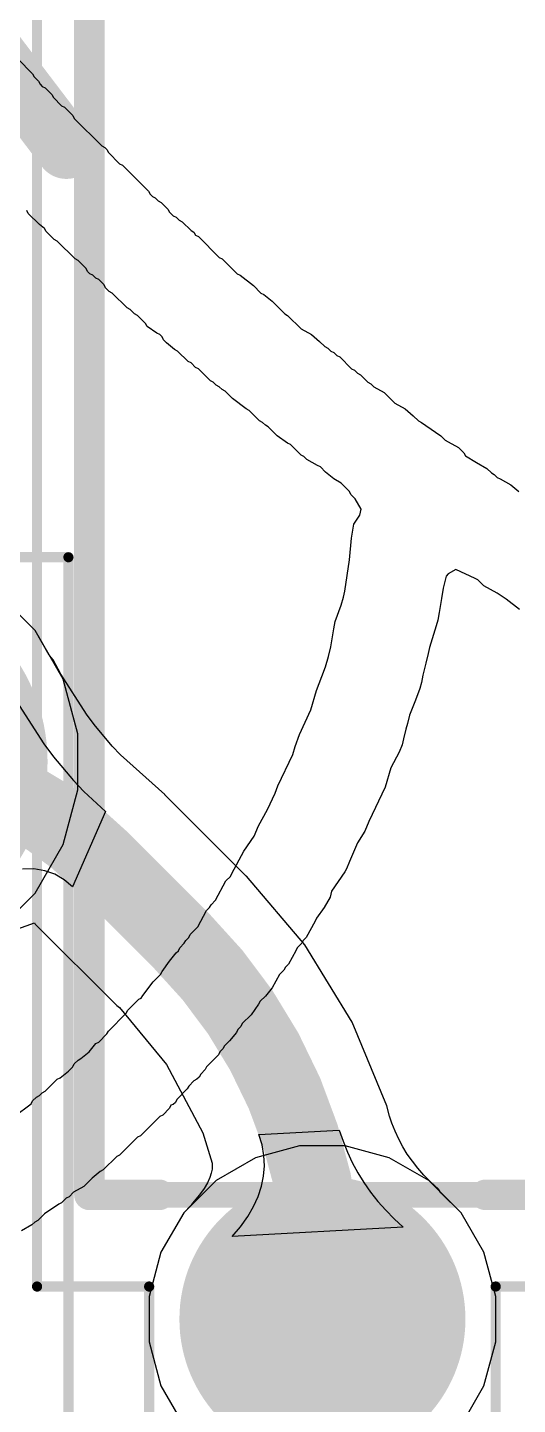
# Model space of a CAD drawing. Header units: inches. Extents: x -21.6 to 21.4, y -24.6 to 14.5.
# Drawn here: x -9.7 to -7.29, y -17.83 to -11.07 of the extents above; entities that cross this region are included whole.
import ezdxf

# ---------------------------------------------------------------- set-up
doc = ezdxf.new("R2010")
doc.units = ezdxf.units.IN
for name, color, linetype in [('Bottom Layer', 5, 'Continuous'), ('Bottom Solder', 6, 'Continuous'), ('Multi-Layer', 9, 'Continuous'), ('Pad Holes', 156, 'Continuous'), ('Top 3D Body', 56, 'Continuous'), ('Top Courtyard', 56, 'Continuous'), ('Top Layer', 1, 'Continuous'), ('Top Overlay', 2, 'Continuous'), ('Top Solder', 216, 'Continuous')]:
    doc.layers.add(name, color=color, linetype=linetype)

# ---------------------------------------------------------------- blocks, each defined once
blk = doc.blocks.new('B__________6X6_52')
at = {"layer": 'Bottom Solder'}
h = blk.add_hatch(color=6, dxfattribs=at)
edge = h.paths.add_edge_path()
edge.add_arc((-3.25, -2.25), 0.9016, 0, 360)
at = {"layer": 'Top Solder'}
h = blk.add_hatch(color=216, dxfattribs=at)
edge = h.paths.add_edge_path()
edge.add_arc((-3.25, -2.25), 0.9016, 0, 360)
at = {"layer": 'Top Courtyard'}
for points in [[(-4.254, 3.254, 0.05, 0.05, 0), (-4.254, -3.254, 0.05, 0.05, 0)], [(4.254, -3.254, 0.05, 0.05, 0), (-4.254, -3.254, 0.05, 0.05, 0)]]:
    blk.add_lwpolyline(points, format="xyseb", dxfattribs=at)
blk.add_lwpolyline([(-4.2665, -3.254, 0.025, 0.025, 1), (-4.2415, -3.254, 0.025, 0.025, 1)], format="xyseb", close=True, dxfattribs=at)
blk.add_lwpolyline([(-4.2665, -3.254, 0.025, 0.025, 1), (-4.2415, -3.254, 0.025, 0.025, 1)], format="xyseb", close=True, dxfattribs=at)
blk = doc.blocks.new('RES_THT_025W_220_53')
at = {"layer": 'Bottom Layer'}
h = blk.add_hatch(color=5, dxfattribs=at)
edge = h.paths.add_edge_path()
edge.add_arc((-3.81, 0), 0.6, 0, 360)
at = {"layer": 'Bottom Solder'}
h = blk.add_hatch(color=6, dxfattribs=at)
edge = h.paths.add_edge_path()
edge.add_arc((-3.81, 0), 0.7016, 0, 360)
at = {"layer": 'Multi-Layer'}
h = blk.add_hatch(color=9, dxfattribs=at)
edge = h.paths.add_edge_path()
edge.add_arc((-3.81, 0), 0.6, 0, 360)
at = {"layer": 'Pad Holes'}
h = blk.add_hatch(color=7, dxfattribs=at)
edge = h.paths.add_edge_path()
edge.add_arc((-3.81, 0), 0.4, 0, 360)
at = {"layer": 'Top Layer'}
h = blk.add_hatch(color=1, dxfattribs=at)
edge = h.paths.add_edge_path()
edge.add_arc((-3.81, 0), 0.6, 0, 360)
at = {"layer": 'Top Solder'}
h = blk.add_hatch(color=216, dxfattribs=at)
edge = h.paths.add_edge_path()
edge.add_arc((-3.81, 0), 0.7016, 0, 360)
at = {"layer": 'Top 3D Body'}
for points in [[(-3.2, 1.143, 0.127, 0.127, 0), (-3.2, 0.2, 0.127, 0.127, 0)], [(-3.2, 1.143, 0.127, 0.127, 0), (3.2, 1.143, 0.127, 0.127, 0)], [(-3.2, 0.2, 0.127, 0.127, 0), (-3.2, -1.143, 0.127, 0.127, 0)]]:
    blk.add_lwpolyline(points, format="xyseb", dxfattribs=at)
for points in [[(-3.2318, 1.143, 0.0635, 0.0635, 1), (-3.1683, 1.143, 0.0635, 0.0635, 1)], [(-3.2318, 1.143, 0.0635, 0.0635, 1), (-3.1683, 1.143, 0.0635, 0.0635, 1)], [(-3.2318, 0.2, 0.0635, 0.0635, 1), (-3.1683, 0.2, 0.0635, 0.0635, 1)], [(-3.2318, 0.2, 0.0635, 0.0635, 1), (-3.1683, 0.2, 0.0635, 0.0635, 1)]]:
    blk.add_lwpolyline(points, format="xyseb", close=True, dxfattribs=at)
at = {"layer": 'Top Courtyard'}
for points in [[(-3.65, 1.4, 0.05, 0.05, 0), (-3.65, 0.85, 0.05, 0.05, 0)], [(-3.65, 1.4, 0.05, 0.05, 0), (3.65, 1.4, 0.05, 0.05, 0)], [(-4.6, 0.85, 0.05, 0.05, 0), (-3.65, 0.85, 0.05, 0.05, 0)], [(-4.6, -0.85, 0.05, 0.05, 0), (-3.65, -0.85, 0.05, 0.05, 0)], [(-3.65, -0.85, 0.05, 0.05, 0), (-3.65, -1.4, 0.05, 0.05, 0)]]:
    blk.add_lwpolyline(points, format="xyseb", dxfattribs=at)
for points in [[(-3.6625, 1.4, 0.025, 0.025, 1), (-3.6375, 1.4, 0.025, 0.025, 1)], [(-3.6625, 1.4, 0.025, 0.025, 1), (-3.6375, 1.4, 0.025, 0.025, 1)], [(-3.6625, 0.85, 0.025, 0.025, 1), (-3.6375, 0.85, 0.025, 0.025, 1)], [(-3.6625, 0.85, 0.025, 0.025, 1), (-3.6375, 0.85, 0.025, 0.025, 1)], [(-3.6625, -0.85, 0.025, 0.025, 1), (-3.6375, -0.85, 0.025, 0.025, 1)], [(-3.6625, -0.85, 0.025, 0.025, 1), (-3.6375, -0.85, 0.025, 0.025, 1)]]:
    blk.add_lwpolyline(points, format="xyseb", close=True, dxfattribs=at)
at = {"layer": 'Top Overlay'}
for points in [[(-3.2, 1.143, 0.15, 0.15, 0), (-3.2, 0.8, 0.15, 0.15, 0)], [(-3.2, 1.143, 0.15, 0.15, 0), (3.2, 1.143, 0.15, 0.15, 0)], [(-3.2, -0.8, 0.15, 0.15, 0), (-3.2, -1.143, 0.15, 0.15, 0)]]:
    blk.add_lwpolyline(points, format="xyseb", dxfattribs=at)
for points in [[(-3.2375, 1.143, 0.075, 0.075, 1), (-3.1625, 1.143, 0.075, 0.075, 1)], [(-3.2375, 1.143, 0.075, 0.075, 1), (-3.1625, 1.143, 0.075, 0.075, 1)], [(-3.2375, 0.8, 0.075, 0.075, 1), (-3.1625, 0.8, 0.075, 0.075, 1)], [(-3.2375, -0.8, 0.075, 0.075, 1), (-3.1625, -0.8, 0.075, 0.075, 1)]]:
    blk.add_lwpolyline(points, format="xyseb", close=True, dxfattribs=at)

msp = doc.modelspace()

# ---------------------------------------------------------------- linework, layer by layer
at = {"layer": 'Bottom Layer'}
for p, q in [((-9.6598, -14.0303), (-9.8553, -13.8348)), ((-9.5216, -14.2697), (-9.6598, -14.0303)), ((-9.45, -14.5368), (-9.5216, -14.2697)), ((-9.45, -14.8132), (-9.45, -14.5368)), ((-9.5216, -15.0803), (-9.45, -14.8132)), ((-9.6598, -15.3197), (-9.5216, -15.0803)), ((-9.8553, -15.5152), (-9.6598, -15.3197)), ((-8.5781, -16.6179), (-8.7719, -16.7298)), ((-8.3619, -16.56), (-8.5781, -16.6179)), ((-8.1381, -16.56), (-8.3619, -16.56)), ((-7.9219, -16.6179), (-8.1381, -16.56)), ((-7.7281, -16.7298), (-7.9219, -16.6179)), ((-8.7719, -16.7298), (-8.9302, -16.8881)), ((-7.5698, -16.8881), (-7.7281, -16.7298)), ((-8.9302, -16.8881), (-9.0421, -17.0819)), ((-7.4579, -17.0819), (-7.5698, -16.8881)), ((-9.0421, -17.0819), (-9.1, -17.2981)), ((-7.4, -17.2981), (-7.4579, -17.0819)), ((-9.1, -17.2981), (-9.1, -17.5219)), ((-7.4, -17.5219), (-7.4, -17.2981)), ((-9.1, -17.5219), (-9.0421, -17.7381)), ((-7.4579, -17.7381), (-7.4, -17.5219)), ((-9.0421, -17.7381), (-8.9302, -17.9319)), ((-7.5698, -17.9319), (-7.4579, -17.7381))]:
    msp.add_line(p, q, dxfattribs=at)
at = {"layer": 'Top Layer'}
for p, q in [((-9.6598, -14.0303), (-9.8553, -13.8348)), ((-9.5898, -14.1515), (-9.6598, -14.0303)), ((-9.5757, -14.1672), (-9.5898, -14.1515)), ((-9.5742, -14.1713), (-9.5757, -14.1672)), ((-9.5714, -14.1746), (-9.5742, -14.1713)), ((-9.5327, -14.2445), (-9.5714, -14.1746)), ((-9.407, -14.4411), (-9.5327, -14.2445)), ((-9.7518, -14.3749), (-9.617, -14.5859)), ((-9.3694, -14.4919), (-9.407, -14.4411)), ((-9.2807, -14.598), (-9.3694, -14.4919)), ((-9.617, -14.5859), (-9.5697, -14.6497)), ((-9.5697, -14.6497), (-9.4714, -14.7673)), ((-9.2409, -14.6402), (-9.2807, -14.598)), ((-9.023, -14.8352), (-9.2409, -14.6402)), ((-9.4714, -14.7673), (-9.4205, -14.8213)), ((-9.4205, -14.8213), (-9.315, -14.9193)), ((-9.0233, -14.8365), (-9.023, -14.8352)), ((-8.6238, -15.236), (-9.0233, -14.8365)), ((-9.023, -14.8352), (-9.023, -14.8352)), ((-9.315, -14.9193), (-9.4754, -15.289)), ((-9.6652, -15.2007), (-9.7215, -15.2014)), ((-9.6124, -15.2092), (-9.6652, -15.2007)), ((-9.5632, -15.2267), (-9.6124, -15.2092)), ((-9.5175, -15.2533), (-9.5632, -15.2267)), ((-9.4754, -15.289), (-9.5175, -15.2533)), ((-8.6232, -15.2369), (-8.6238, -15.236)), ((-8.6238, -15.236), (-8.6238, -15.236)), ((-8.3367, -15.5723), (-8.6232, -15.2369)), ((-9.9254, -15.5594), (-9.6624, -15.4658)), ((-9.6624, -15.4658), (-9.6585, -15.4717)), ((-9.6585, -15.4717), (-9.259, -15.8712)), ((-8.1041, -15.952), (-8.3367, -15.5723)), ((-9.259, -15.8712), (-9.2448, -15.8807)), ((-9.2448, -15.8807), (-9.0156, -16.1599)), ((-7.9336, -16.3635), (-8.1041, -15.952)), ((-9.0156, -16.1599), (-8.8359, -16.4962)), ((-7.9216, -16.4135), (-7.9336, -16.3635)), ((-7.9098, -16.4485), (-7.9216, -16.4135)), ((-8.5615, -16.5039), (-8.1674, -16.4825)), ((-8.1674, -16.4825), (-8.1489, -16.537)), ((-7.8938, -16.4882), (-7.9098, -16.4485)), ((-8.8359, -16.4962), (-8.7908, -16.6448)), ((-8.5464, -16.5553), (-8.5615, -16.5039)), ((-8.5375, -16.6064), (-8.5464, -16.5553)), ((-8.1489, -16.537), (-8.1277, -16.5899)), ((-7.8759, -16.5265), (-7.8938, -16.4882)), ((-7.8558, -16.5636), (-7.8759, -16.5265)), ((-8.5349, -16.6572), (-8.5375, -16.6064)), ((-8.1277, -16.5899), (-8.1035, -16.6414)), ((-7.8335, -16.5997), (-7.8558, -16.5636)), ((-7.8089, -16.6349), (-7.8335, -16.5997)), ((-8.7917, -16.6734), (-8.7957, -16.6934)), ((-8.7903, -16.6543), (-8.7917, -16.6734)), ((-8.7908, -16.6448), (-8.7903, -16.6543)), ((-8.5386, -16.7077), (-8.5349, -16.6572)), ((-8.1035, -16.6414), (-8.0765, -16.6913)), ((-7.782, -16.6692), (-7.8089, -16.6349)), ((-7.7526, -16.7027), (-7.782, -16.6692)), ((-8.8142, -16.7404), (-8.8305, -16.7685)), ((-8.8029, -16.7155), (-8.8142, -16.7404)), ((-8.7957, -16.6934), (-8.8029, -16.7155)), ((-8.5649, -16.808), (-8.5486, -16.758)), ((-8.5486, -16.758), (-8.5386, -16.7077)), ((-8.0765, -16.6913), (-8.0466, -16.7397)), ((-8.0466, -16.7397), (-8.0139, -16.7866)), ((-7.7206, -16.7355), (-7.7526, -16.7027)), ((-7.6812, -16.7719), (-7.7206, -16.7355)), ((-8.8527, -16.7996), (-8.8874, -16.8404)), ((-8.8305, -16.7685), (-8.8527, -16.7996)), ((-8.5874, -16.8577), (-8.5649, -16.808)), ((-8.0139, -16.7866), (-7.9782, -16.832)), ((-7.6683, -16.7897), (-7.6812, -16.7719)), ((-7.5698, -16.8881), (-7.6683, -16.7897)), ((-8.9302, -16.8881), (-9.0421, -17.0819)), ((-8.8934, -16.8513), (-8.9302, -16.8881)), ((-8.8874, -16.8404), (-8.8934, -16.8513)), ((-8.6163, -16.9071), (-8.5874, -16.8577)), ((-7.9782, -16.832), (-7.9397, -16.8759)), ((-7.9397, -16.8759), (-7.8984, -16.9183)), ((-7.4579, -17.0819), (-7.5698, -16.8881)), ((-8.6929, -17.0052), (-8.6514, -16.9563)), ((-7.8541, -16.9591), (-8.6929, -17.0052)), ((-8.6514, -16.9563), (-8.6163, -16.9071)), ((-7.8984, -16.9183), (-7.8541, -16.9591)), ((-9.0421, -17.0819), (-9.1, -17.2981)), ((-7.4, -17.2981), (-7.4579, -17.0819)), ((-9.1, -17.2981), (-9.1, -17.5219)), ((-7.4, -17.5219), (-7.4, -17.2981)), ((-9.1, -17.5219), (-9.0421, -17.7381)), ((-7.4579, -17.7381), (-7.4, -17.5219)), ((-9.0421, -17.7381), (-8.9302, -17.9319)), ((-7.5698, -17.9319), (-7.4579, -17.7381))]:
    msp.add_line(p, q, dxfattribs=at)
for points in [[(-10.5, -14.675, 0.381, 0.381, -0.198513), (-9.3409, -15.1541, 0.381, 0.381, 0)], [(-9.3409, -15.1541, 0.381, 0.381, 0), (-8.9414, -15.5536, 0.381, 0.381, 0)], [(-8.9414, -15.5536, 0.381, 0.381, -0.21709), (-8.25, -17.41, 0.381, 0.381, 0)]]:
    msp.add_lwpolyline(points, format="xyseb", dxfattribs=at)
for points in [[(-9.4362, -15.1541, 0.1905, 0.1905, 1), (-9.2457, -15.1541, 0.1905, 0.1905, 1)], [(-9.4362, -15.1541, 0.1905, 0.1905, 1), (-9.2457, -15.1541, 0.1905, 0.1905, 1)], [(-9.0366, -15.5536, 0.1905, 0.1905, 1), (-8.8461, -15.5536, 0.1905, 0.1905, 1)], [(-9.0366, -15.5536, 0.1905, 0.1905, 1), (-8.8461, -15.5536, 0.1905, 0.1905, 1)], [(-8.3453, -17.41, 0.1905, 0.1905, 1), (-8.1548, -17.41, 0.1905, 0.1905, 1)]]:
    msp.add_lwpolyline(points, format="xyseb", close=True, dxfattribs=at)
at = {"layer": 'Top Overlay'}
for p, q in [((-9.7445, -11.2255), (-9.6716, -11.2985)), ((-9.6716, -11.2985), (-9.6643, -11.3131)), ((-9.6643, -11.3131), (-9.6424, -11.3349)), ((-9.6424, -11.3349), (-9.6351, -11.3495)), ((-9.6351, -11.3495), (-9.6242, -11.3605)), ((-9.6242, -11.3605), (-9.6096, -11.3678)), ((-9.6096, -11.3678), (-9.5767, -11.4006)), ((-9.5767, -11.4006), (-9.5695, -11.4152)), ((-9.5695, -11.4152), (-9.5293, -11.4553)), ((-9.5293, -11.4553), (-9.5147, -11.4626)), ((-9.5147, -11.4626), (-9.4746, -11.5027)), ((-9.4746, -11.5027), (-9.4673, -11.5173)), ((-9.4673, -11.5173), (-9.3324, -11.6522)), ((-9.3324, -11.6522), (-9.3178, -11.6595)), ((-9.3178, -11.6595), (-9.3069, -11.6705)), ((-9.3069, -11.6705), (-9.2996, -11.6851)), ((-9.2996, -11.6851), (-9.2449, -11.7398)), ((-9.2449, -11.7398), (-9.2303, -11.7471)), ((-9.2303, -11.7471), (-9.1026, -11.8747)), ((-9.1026, -11.8747), (-9.0953, -11.8893)), ((-9.0953, -11.8893), (-9.0844, -11.9003)), ((-9.0844, -11.9003), (-9.0698, -11.9075)), ((-9.0698, -11.9075), (-9.0552, -11.9221)), ((-9.0552, -11.9221), (-9.0406, -11.9294)), ((-9.0406, -11.9294), (-9.0078, -11.9623)), ((-9.6935, -11.9841), (-9.7008, -11.9695)), ((-9.6387, -12.0388), (-9.6935, -11.9841)), ((-9.0078, -11.9623), (-9.0005, -11.9768)), ((-9.0005, -11.9768), (-8.9823, -11.9951)), ((-8.9823, -11.9951), (-8.9677, -12.0024)), ((-8.9677, -12.0024), (-8.9531, -12.017)), ((-8.9531, -12.017), (-8.9385, -12.0243)), ((-8.9385, -12.0243), (-8.8947, -12.068)), ((-9.6132, -12.0571), (-9.6387, -12.0388)), ((-9.6059, -12.0717), (-9.6132, -12.0571)), ((-9.5658, -12.1118), (-9.6059, -12.0717)), ((-8.8947, -12.068), (-8.8801, -12.0753)), ((-8.8801, -12.0753), (-8.8728, -12.0899)), ((-8.8728, -12.0899), (-8.8583, -12.0972)), ((-9.5512, -12.1191), (-9.5658, -12.1118)), ((-9.4637, -12.2066), (-9.5512, -12.1191)), ((-8.8583, -12.0972), (-8.7561, -12.1993)), ((-9.4491, -12.2139), (-9.4637, -12.2066)), ((-9.409, -12.254), (-9.4491, -12.2139)), ((-8.7561, -12.1993), (-8.7415, -12.2066)), ((-8.7415, -12.2066), (-8.6686, -12.2796)), ((-9.4017, -12.2686), (-9.409, -12.254)), ((-9.3907, -12.2796), (-9.4017, -12.2686)), ((-9.3762, -12.2869), (-9.3907, -12.2796)), ((-9.3616, -12.3014), (-9.3762, -12.2869)), ((-8.6686, -12.2796), (-8.654, -12.2869)), ((-8.654, -12.2869), (-8.5884, -12.3379)), ((-9.347, -12.3087), (-9.3616, -12.3014)), ((-9.3214, -12.3343), (-9.347, -12.3087)), ((-9.3141, -12.3489), (-9.3214, -12.3343)), ((-9.2959, -12.3671), (-9.3141, -12.3489)), ((-8.5884, -12.3379), (-8.5519, -12.3744)), ((-9.2813, -12.3744), (-9.2959, -12.3671)), ((-9.2084, -12.4473), (-9.2813, -12.3744)), ((-8.5519, -12.3744), (-8.5373, -12.3817)), ((-8.5373, -12.3817), (-8.4972, -12.4145)), ((-8.4972, -12.4145), (-8.4352, -12.4765)), ((-9.1938, -12.4546), (-9.2084, -12.4473)), ((-9.1719, -12.4765), (-9.1938, -12.4546)), ((-9.1573, -12.4838), (-9.1719, -12.4765)), ((-9.1172, -12.5239), (-9.1573, -12.4838)), ((-8.4352, -12.4765), (-8.4206, -12.4838)), ((-8.4206, -12.4838), (-8.3549, -12.5494)), ((-9.1099, -12.5385), (-9.1172, -12.5239)), ((-9.0625, -12.5713), (-9.1099, -12.5385)), ((-8.3549, -12.5494), (-8.3039, -12.5786)), ((-9.0479, -12.5786), (-9.0625, -12.5713)), ((-9.037, -12.5896), (-9.0479, -12.5786)), ((-9.0297, -12.6042), (-9.037, -12.5896)), ((-9.0151, -12.6187), (-9.0297, -12.6042)), ((-8.975, -12.6516), (-9.0151, -12.6187)), ((-8.3039, -12.5786), (-8.2638, -12.6115)), ((-8.2638, -12.6115), (-8.2382, -12.637)), ((-8.9604, -12.6589), (-8.975, -12.6516)), ((-8.9093, -12.7099), (-8.9604, -12.6589)), ((-8.2382, -12.637), (-8.2236, -12.6443)), ((-8.2236, -12.6443), (-8.2091, -12.6589)), ((-8.2091, -12.6589), (-8.1945, -12.6662)), ((-8.1945, -12.6662), (-8.1799, -12.6807)), ((-8.1799, -12.6807), (-8.1653, -12.688)), ((-8.1653, -12.688), (-8.1069, -12.7464)), ((-8.8947, -12.7172), (-8.9093, -12.7099)), ((-8.8728, -12.7391), (-8.8947, -12.7172)), ((-8.8583, -12.7464), (-8.8728, -12.7391)), ((-8.7999, -12.8048), (-8.8583, -12.7464)), ((-8.1069, -12.7464), (-8.0924, -12.7537)), ((-8.0924, -12.7537), (-8.0778, -12.7683)), ((-8.0778, -12.7683), (-8.0632, -12.7756)), ((-8.7853, -12.812), (-8.7999, -12.8048)), ((-8.7707, -12.8266), (-8.7853, -12.812)), ((-8.7561, -12.8339), (-8.7707, -12.8266)), ((-8.7415, -12.8485), (-8.7561, -12.8339)), ((-8.0632, -12.7756), (-8.0267, -12.812)), ((-8.0267, -12.812), (-8.0121, -12.8193)), ((-8.0121, -12.8193), (-7.9975, -12.8339)), ((-7.9975, -12.8339), (-7.9465, -12.8631)), ((-8.727, -12.8558), (-8.7415, -12.8485)), ((-8.6905, -12.8923), (-8.727, -12.8558)), ((-8.6248, -12.9433), (-8.6905, -12.8923)), ((-7.9465, -12.8631), (-7.8954, -12.9142)), ((-8.6102, -12.9506), (-8.6248, -12.9433)), ((-8.5592, -13.0017), (-8.6102, -12.9506)), ((-7.8954, -12.9142), (-7.8443, -12.9433)), ((-7.8443, -12.9433), (-7.8042, -12.9762)), ((-8.5446, -13.009), (-8.5592, -13.0017)), ((-8.53, -13.0236), (-8.5446, -13.009)), ((-8.5154, -13.0309), (-8.53, -13.0236)), ((-8.4717, -13.0746), (-8.5154, -13.0309)), ((-7.8042, -12.9762), (-7.7787, -13.0017)), ((-7.7787, -13.0017), (-7.7641, -13.009)), ((-7.7641, -13.009), (-7.6948, -13.0564)), ((-8.4206, -13.1111), (-8.4717, -13.0746)), ((-7.6948, -13.0564), (-7.6693, -13.0746)), ((-7.6693, -13.0746), (-7.6474, -13.0965)), ((-7.6474, -13.0965), (-7.6328, -13.1038)), ((-7.6328, -13.1038), (-7.5817, -13.133)), ((-8.406, -13.1184), (-8.4206, -13.1111)), ((-8.3549, -13.1695), (-8.406, -13.1184)), ((-8.3404, -13.1768), (-8.3549, -13.1695)), ((-7.5817, -13.133), (-7.5562, -13.1585)), ((-7.5562, -13.1585), (-7.5489, -13.1731)), ((-7.5489, -13.1731), (-7.4942, -13.2059)), ((-8.3258, -13.1914), (-8.3404, -13.1768)), ((-8.2747, -13.2205), (-8.3258, -13.1914)), ((-8.2601, -13.2278), (-8.2747, -13.2205)), ((-8.2346, -13.2534), (-8.2601, -13.2278)), ((-7.4942, -13.2059), (-7.4432, -13.2351)), ((-7.4432, -13.2351), (-7.4213, -13.257)), ((-8.1945, -13.2862), (-8.2346, -13.2534)), ((-8.158, -13.3081), (-8.1945, -13.2862)), ((-8.1179, -13.3482), (-8.158, -13.3081)), ((-7.4213, -13.257), (-7.4067, -13.2643)), ((-7.4067, -13.2643), (-7.3921, -13.2789)), ((-7.3921, -13.2789), (-7.3775, -13.2862)), ((-7.3775, -13.2862), (-7.3264, -13.3154)), ((-8.1106, -13.3628), (-8.1179, -13.3482)), ((-8.0887, -13.3847), (-8.1106, -13.3628)), ((-7.3264, -13.3154), (-7.2863, -13.3482)), ((-8.0595, -13.4357), (-8.0887, -13.3847)), ((-8.0668, -13.4649), (-8.0595, -13.4357)), ((-8.1069, -13.5779), (-8.096, -13.5087)), ((-8.096, -13.5087), (-8.0668, -13.4649)), ((-8.1179, -13.6837), (-8.1069, -13.5779)), ((-8.1398, -13.8369), (-8.1179, -13.6837)), ((-7.6437, -13.764), (-7.6583, -13.8223)), ((-7.6328, -13.753), (-7.6437, -13.764)), ((-7.5963, -13.7311), (-7.6328, -13.753)), ((-7.5015, -13.7749), (-7.5963, -13.7311)), ((-7.4869, -13.7822), (-7.5015, -13.7749)), ((-7.4577, -13.8114), (-7.4869, -13.7822)), ((-8.1471, -13.8661), (-8.1398, -13.8369)), ((-7.6583, -13.8223), (-7.6656, -13.8734)), ((-7.3921, -13.8478), (-7.4577, -13.8114)), ((-7.3483, -13.877), (-7.3921, -13.8478)), ((-8.1872, -13.9864), (-8.158, -13.9062)), ((-8.158, -13.9062), (-8.1471, -13.8661)), ((-7.6656, -13.8734), (-7.6766, -13.9427)), ((-7.2827, -13.9281), (-7.3483, -13.877)), ((-8.1945, -14.0229), (-8.1872, -13.9864)), ((-7.6839, -13.9791), (-7.6912, -14.0083)), ((-7.6766, -13.9427), (-7.6839, -13.9791)), ((-8.2091, -14.1104), (-8.1945, -14.0229)), ((-7.6912, -14.0083), (-7.724, -14.1141)), ((-8.22, -14.1579), (-8.2091, -14.1104)), ((-7.724, -14.1141), (-7.7313, -14.1433)), ((-8.2346, -14.2089), (-8.22, -14.1579)), ((-7.7313, -14.1433), (-7.7422, -14.1907)), ((-8.2784, -14.3256), (-8.2528, -14.2563)), ((-8.2528, -14.2563), (-8.2346, -14.2089)), ((-7.7568, -14.249), (-7.7641, -14.2855)), ((-7.7422, -14.1907), (-7.7568, -14.249)), ((-7.7714, -14.3147), (-7.7933, -14.373)), ((-7.7641, -14.2855), (-7.7714, -14.3147)), ((-8.3075, -14.4204), (-8.2784, -14.3256)), ((-7.7933, -14.373), (-7.8225, -14.446)), ((-8.3622, -14.5408), (-8.3075, -14.4204)), ((-7.8225, -14.446), (-7.8334, -14.4861)), ((-7.8407, -14.5153), (-7.8516, -14.5627)), ((-7.8334, -14.4861), (-7.8407, -14.5153)), ((-8.3841, -14.5992), (-8.3622, -14.5408)), ((-7.8589, -14.5919), (-7.8735, -14.6283)), ((-7.8516, -14.5627), (-7.8589, -14.5919)), ((-8.468, -14.7925), (-8.3951, -14.6393)), ((-8.3951, -14.6393), (-8.3841, -14.5992)), ((-7.8735, -14.6283), (-7.9136, -14.7049)), ((-7.9136, -14.7049), (-7.9428, -14.7998)), ((-8.4826, -14.8289), (-8.468, -14.7925)), ((-8.5191, -14.9092), (-8.4826, -14.8289)), ((-7.9428, -14.7998), (-8.0231, -14.9675)), ((-8.5628, -14.9894), (-8.5191, -14.9092)), ((-8.5847, -15.0405), (-8.5628, -14.9894)), ((-8.0231, -14.9675), (-8.0413, -15.0149)), ((-8.6358, -15.1134), (-8.5847, -15.0405)), ((-8.0413, -15.0149), (-8.0778, -15.0733)), ((-8.6941, -15.2228), (-8.6358, -15.1134)), ((-8.0778, -15.0733), (-8.1179, -15.1645)), ((-8.1325, -15.2009), (-8.1398, -15.2155)), ((-8.1179, -15.1645), (-8.1325, -15.2009)), ((-8.7744, -15.3541), (-8.7233, -15.2593)), ((-8.7233, -15.2593), (-8.7014, -15.2374)), ((-8.7014, -15.2374), (-8.6941, -15.2228)), ((-8.1398, -15.2155), (-8.2054, -15.3104)), ((-8.2054, -15.3104), (-8.2127, -15.3395)), ((-8.8619, -15.4854), (-8.8181, -15.4052)), ((-8.8181, -15.4052), (-8.8035, -15.3906)), ((-8.8035, -15.3906), (-8.7963, -15.376)), ((-8.7963, -15.376), (-8.7744, -15.3541)), ((-8.2419, -15.3906), (-8.2784, -15.4417)), ((-8.2127, -15.3395), (-8.2419, -15.3906)), ((-8.2857, -15.4562), (-8.3294, -15.5365)), ((-8.2784, -15.4417), (-8.2857, -15.4562)), ((-8.9203, -15.5511), (-8.9057, -15.5365)), ((-8.9057, -15.5365), (-8.8984, -15.5219)), ((-8.8984, -15.5219), (-8.8619, -15.4854)), ((-8.3294, -15.5365), (-8.344, -15.5511)), ((-8.9677, -15.6131), (-8.9567, -15.6021)), ((-8.9567, -15.6021), (-8.9494, -15.5875)), ((-8.9494, -15.5875), (-8.9276, -15.5657)), ((-8.9276, -15.5657), (-8.9203, -15.5511)), ((-8.3805, -15.6021), (-8.4169, -15.6678)), ((-8.3732, -15.5875), (-8.3805, -15.6021)), ((-8.3513, -15.5657), (-8.3732, -15.5875)), ((-8.344, -15.5511), (-8.3513, -15.5657)), ((-9.037, -15.7043), (-9.0005, -15.6532)), ((-9.0005, -15.6532), (-8.9677, -15.6131)), ((-8.4169, -15.6678), (-8.4315, -15.6824)), ((-9.0807, -15.7553), (-9.0443, -15.7188)), ((-9.0443, -15.7188), (-9.037, -15.7043)), ((-8.4607, -15.7188), (-8.4972, -15.7845)), ((-8.4388, -15.697), (-8.4607, -15.7188)), ((-8.4315, -15.6824), (-8.4388, -15.697)), ((-9.1318, -15.821), (-9.0807, -15.7553)), ((-8.4972, -15.7845), (-8.53, -15.8246)), ((-9.2047, -15.8939), (-9.15, -15.8392)), ((-9.15, -15.8392), (-9.1391, -15.8355)), ((-9.1391, -15.8355), (-9.1318, -15.821)), ((-8.5628, -15.8647), (-8.5993, -15.9158)), ((-8.5555, -15.8501), (-8.5628, -15.8647)), ((-8.53, -15.8246), (-8.5555, -15.8501)), ((-9.2996, -15.996), (-9.212, -15.9085)), ((-9.212, -15.9085), (-9.2047, -15.8939)), ((-8.5993, -15.9158), (-8.6431, -15.9596)), ((-9.347, -16.0507), (-9.3069, -16.0106)), ((-9.3069, -16.0106), (-9.2996, -15.996)), ((-8.6722, -16.0033), (-8.7051, -16.0434)), ((-8.665, -15.9887), (-8.6722, -16.0033)), ((-8.6504, -15.9741), (-8.665, -15.9887)), ((-8.6431, -15.9596), (-8.6504, -15.9741)), ((-9.3944, -16.0981), (-9.3616, -16.058)), ((-9.3616, -16.058), (-9.347, -16.0507)), ((-8.7306, -16.069), (-8.7379, -16.0836)), ((-8.7051, -16.0434), (-8.7306, -16.069)), ((-9.4673, -16.1565), (-9.4491, -16.1383)), ((-9.4491, -16.1383), (-9.4345, -16.131)), ((-9.4345, -16.131), (-9.3944, -16.0981)), ((-8.7598, -16.1127), (-8.8181, -16.1711)), ((-8.7525, -16.0981), (-8.7598, -16.1127)), ((-8.7379, -16.0836), (-8.7525, -16.0981)), ((-9.5366, -16.2258), (-9.4965, -16.193)), ((-9.4965, -16.193), (-9.4746, -16.1711)), ((-9.4746, -16.1711), (-9.4673, -16.1565)), ((-8.8473, -16.2076), (-8.8546, -16.2222)), ((-8.8254, -16.1857), (-8.8473, -16.2076)), ((-8.8181, -16.1711), (-8.8254, -16.1857)), ((-9.6096, -16.2914), (-9.5512, -16.2331)), ((-9.5512, -16.2331), (-9.5366, -16.2258)), ((-8.913, -16.2805), (-8.964, -16.3316)), ((-8.9057, -16.2659), (-8.913, -16.2805)), ((-8.8801, -16.2404), (-8.9057, -16.2659)), ((-8.8655, -16.2331), (-8.8801, -16.2404)), ((-8.8546, -16.2222), (-8.8655, -16.2331)), ((-9.6789, -16.3534), (-9.6716, -16.3389)), ((-9.6716, -16.3389), (-9.6533, -16.3206)), ((-9.6533, -16.3206), (-9.6387, -16.3133)), ((-9.6387, -16.3133), (-9.6242, -16.2987)), ((-9.6242, -16.2987), (-9.6096, -16.2914)), ((-8.9713, -16.3462), (-8.9823, -16.3571)), ((-8.964, -16.3316), (-8.9713, -16.3462)), ((-9.7628, -16.4155), (-9.6789, -16.3534)), ((-9.0479, -16.4155), (-9.1427, -16.5103)), ((-9.0333, -16.4082), (-9.0479, -16.4155)), ((-9.0005, -16.3753), (-9.0333, -16.4082)), ((-8.9932, -16.3607), (-9.0005, -16.3753)), ((-8.9823, -16.3571), (-8.9932, -16.3607)), ((-9.1573, -16.5176), (-9.2449, -16.6051)), ((-9.1427, -16.5103), (-9.1573, -16.5176)), ((-9.2594, -16.6124), (-9.3251, -16.678)), ((-9.2449, -16.6051), (-9.2594, -16.6124)), ((-9.3397, -16.6853), (-9.3798, -16.7182)), ((-9.3251, -16.678), (-9.3397, -16.6853)), ((-9.3798, -16.7182), (-9.4199, -16.7583)), ((-9.5075, -16.8166), (-9.5293, -16.8385)), ((-9.4929, -16.8093), (-9.5075, -16.8166)), ((-9.471, -16.7875), (-9.4929, -16.8093)), ((-9.4199, -16.7583), (-9.471, -16.7875)), ((-9.5439, -16.8458), (-9.6132, -16.8932)), ((-9.5293, -16.8385), (-9.5439, -16.8458)), ((-9.6752, -16.9479), (-9.7263, -16.9771)), ((-9.6606, -16.9333), (-9.6752, -16.9479)), ((-9.646, -16.9261), (-9.6606, -16.9333)), ((-9.6132, -16.8932), (-9.646, -16.9261))]:
    msp.add_line(p, q, dxfattribs=at)
msp.add_lwpolyline([(-10.4995, -10.3575, 0.3, 0.3, 0), (-9.506, -11.6643, 0.3, 0.3, 0)], format="xyseb", dxfattribs=at)
msp.add_lwpolyline([(-9.581, -11.6643, 0.15, 0.15, 1), (-9.431, -11.6643, 0.15, 0.15, 1)], format="xyseb", close=True, dxfattribs=at)

# ---------------------------------------------------------------- block references
for name, p, rotation in [('RES_THT_025W_220_53', (-8.25, -13.6), 90), ('B__________6X6_52', (-13.75, -16.925), 180)]:
    msp.add_blockref(name, p, dxfattribs=dict(rotation=rotation))

doc.saveas('drawing.dxf')
